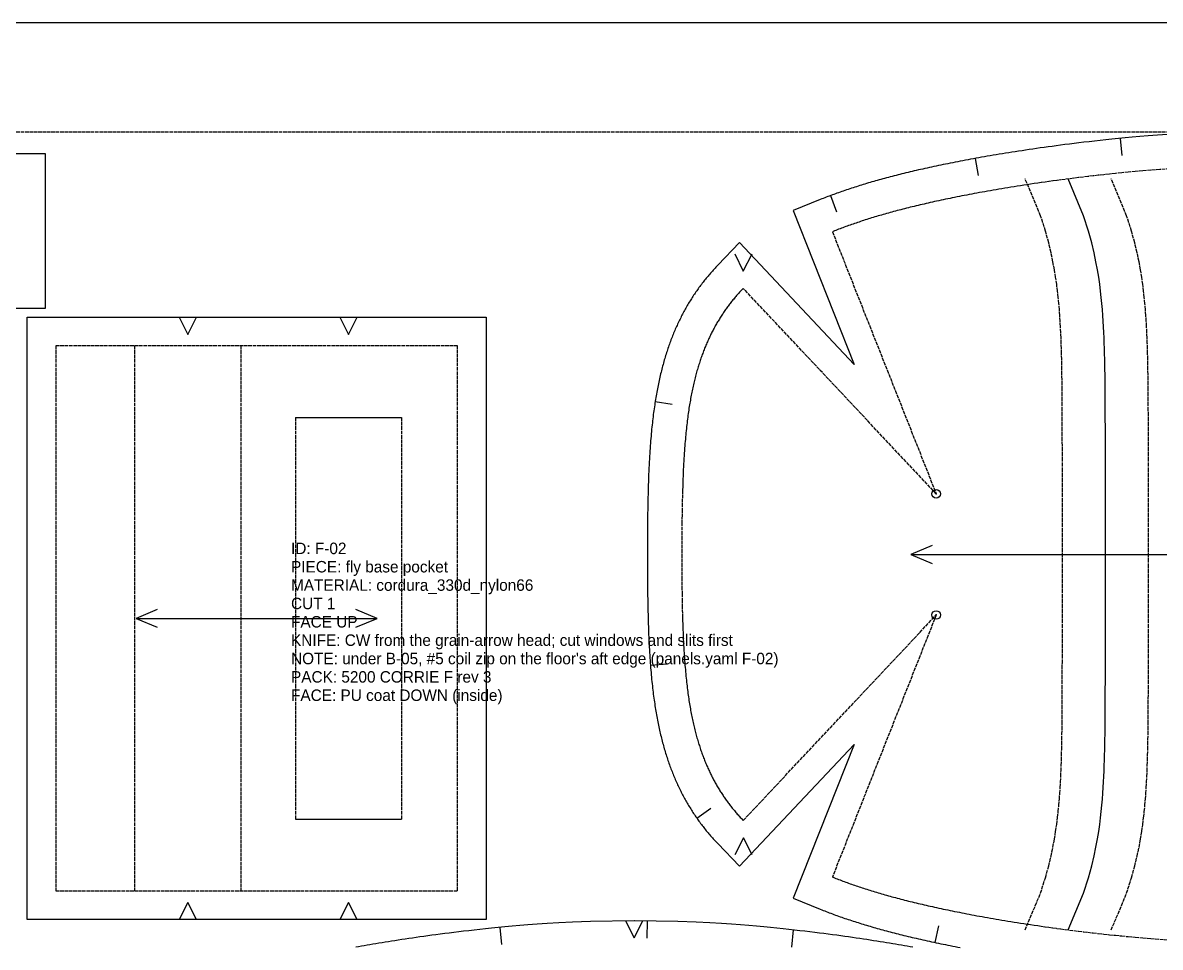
# Model space of a CAD drawing. Header units: millimetres. Extents: x 0 to 8058, y -22 to 1524.
# Drawn here: x 4574.2 to 4970.7, y 1201.7 to 1524 of the extents above; entities that cross this region are included whole.
import ezdxf

# ---------------------------------------------------------------- set-up
doc = ezdxf.new("R2010")
doc.units = ezdxf.units.MM
doc.linetypes.add('DASHED', pattern=[1.524, 1.27, -0.254])
for name, color, linetype in [('CUT', 7, 'Continuous'), ('DRILL', 4, 'Continuous'), ('GRAIN', 5, 'Continuous'), ('INTERNAL', 6, 'Continuous'), ('NOTCH', 1, 'Continuous'), ('SEW', 3, 'Continuous'), ('TEXT', 2, 'Continuous')]:
    doc.layers.add(name, color=color, linetype=linetype)

msp = doc.modelspace()

# ---------------------------------------------------------------- linework, layer by layer
at = {"layer": 'CUT'}
for points in [[(4973.2, 1485), (4969.68, 1484.76), (4966.52, 1484.52), (4963.62, 1484.29), (4960.94, 1484.06), (4958.44, 1483.83), (4956.08, 1483.61), (4953.85, 1483.39), (4951.73, 1483.17), (4949.7, 1482.95), (4947.76, 1482.74), (4945.89, 1482.53), (4944.1, 1482.32), (4942.36, 1482.11), (4940.68, 1481.91), (4939.06, 1481.71), (4937.48, 1481.5), (4935.95, 1481.31), (4934.46, 1481.11), (4933, 1480.91), (4931.59, 1480.72), (4930.2, 1480.53), (4928.85, 1480.34), (4927.53, 1480.15), (4926.24, 1479.96), (4924.97, 1479.77), (4923.73, 1479.59), (4922.51, 1479.4), (4921.32, 1479.22), (4920.14, 1479.04), (4918.99, 1478.86), (4917.86, 1478.68), (4916.75, 1478.5), (4915.65, 1478.32), (4914.57, 1478.14), (4913.51, 1477.97), (4912.47, 1477.79), (4911.44, 1477.62), (4910.42, 1477.44), (4909.42, 1477.27), (4908.43, 1477.09), (4907.46, 1476.92), (4906.5, 1476.75), (4905.55, 1476.58), (4904.61, 1476.41), (4903.69, 1476.23), (4902.77, 1476.06), (4901.87, 1475.89), (4900.98, 1475.72), (4900.1, 1475.55), (4899.22, 1475.38), (4898.36, 1475.21), (4897.51, 1475.04), (4896.66, 1474.87), (4895.83, 1474.7), (4895, 1474.54), (4894.18, 1474.37), (4893.37, 1474.2), (4892.57, 1474.03), (4891.77, 1473.86), (4890.99, 1473.69), (4890.21, 1473.52), (4889.43, 1473.35), (4888.67, 1473.18), (4887.91, 1473.01), (4887.16, 1472.84), (4886.41, 1472.67), (4885.67, 1472.5), (4884.94, 1472.33), (4884.21, 1472.16), (4883.49, 1471.99), (4882.78, 1471.82), (4882.07, 1471.65), (4881.37, 1471.48), (4880.67, 1471.31), (4879.98, 1471.13), (4879.29, 1470.96), (4878.61, 1470.79), (4877.93, 1470.61), (4877.26, 1470.44), (4876.6, 1470.27), (4875.93, 1470.09), (4875.28, 1469.92), (4874.63, 1469.74), (4873.98, 1469.56), (4873.34, 1469.39), (4872.7, 1469.21), (4872.06, 1469.03), (4871.43, 1468.85), (4870.81, 1468.68), (4870.19, 1468.5), (4869.57, 1468.32), (4868.96, 1468.14), (4868.35, 1467.95), (4867.74, 1467.77), (4867.14, 1467.59), (4866.55, 1467.41), (4865.95, 1467.22), (4865.36, 1467.04), (4864.78, 1466.85), (4864.19, 1466.67), (4863.62, 1466.48), (4863.04, 1466.29), (4862.47, 1466.1), (4861.9, 1465.91), (4861.34, 1465.72), (4860.77, 1465.53), (4860.22, 1465.34), (4859.66, 1465.15), (4859.11, 1464.96), (4858.56, 1464.76), (4858.02, 1464.57), (4857.47, 1464.37), (4856.93, 1464.18), (4856.4, 1463.98), (4855.86, 1463.78), (4855.33, 1463.58), (4854.81, 1463.38), (4854.28, 1463.18), (4853.76, 1462.98), (4853.24, 1462.77), (4852.73, 1462.57), (4852.21, 1462.36), (4842.73, 1458.53), (4863.98, 1404.88), (4824.09, 1447.38), (4816.47, 1439.48), (4816.15, 1439.15), (4815.83, 1438.81), (4815.52, 1438.47), (4815.2, 1438.13), (4814.89, 1437.79), (4814.58, 1437.44), (4814.28, 1437.1), (4813.97, 1436.75), (4813.67, 1436.4), (4813.37, 1436.05), (4813.07, 1435.69), (4812.78, 1435.34), (4812.48, 1434.98), (4812.19, 1434.62), (4811.9, 1434.26), (4811.61, 1433.9), (4811.33, 1433.53), (4811.05, 1433.16), (4810.76, 1432.79), (4810.49, 1432.42), (4810.21, 1432.05), (4809.93, 1431.67), (4809.66, 1431.29), (4809.39, 1430.91), (4809.12, 1430.53), (4808.86, 1430.15), (4808.59, 1429.76), (4808.33, 1429.37), (4808.07, 1428.98), (4807.81, 1428.59), (4807.56, 1428.2), (4807.3, 1427.8), (4807.05, 1427.4), (4806.8, 1427), (4806.56, 1426.6), (4806.31, 1426.19), (4806.07, 1425.78), (4805.83, 1425.37), (4805.59, 1424.96), (4805.35, 1424.55), (4805.12, 1424.13), (4804.89, 1423.71), (4804.66, 1423.29), (4804.43, 1422.87), (4804.21, 1422.44), (4803.98, 1422.01), (4803.76, 1421.58), (4803.55, 1421.15), (4803.33, 1420.71), (4803.11, 1420.28), (4802.9, 1419.84), (4802.69, 1419.39), (4802.49, 1418.95), (4802.28, 1418.5), (4802.08, 1418.05), (4801.87, 1417.6), (4801.68, 1417.15), (4801.48, 1416.69), (4801.28, 1416.23), (4801.09, 1415.77), (4800.9, 1415.3), (4800.71, 1414.83), (4800.53, 1414.36), (4800.34, 1413.89), (4800.16, 1413.41), (4799.98, 1412.93), (4799.8, 1412.45), (4799.63, 1411.97), (4799.45, 1411.48), (4799.28, 1410.99), (4799.11, 1410.49), (4798.95, 1410), (4798.78, 1409.5), (4798.62, 1409), (4798.46, 1408.49), (4798.3, 1407.98), (4798.14, 1407.47), (4797.99, 1406.95), (4797.84, 1406.43), (4797.69, 1405.91), (4797.54, 1405.38), (4797.39, 1404.85), (4797.25, 1404.32), (4797.11, 1403.78), (4796.97, 1403.24), (4796.83, 1402.69), (4796.69, 1402.14), (4796.56, 1401.59), (4796.43, 1401.03), (4796.3, 1400.46), (4796.17, 1399.9), (4796.04, 1399.32), (4795.92, 1398.75), (4795.79, 1398.17), (4795.67, 1397.58), (4795.56, 1396.99), (4795.44, 1396.39), (4795.33, 1395.79), (4795.21, 1395.18), (4795.1, 1394.57), (4794.99, 1393.95), (4794.89, 1393.32), (4794.78, 1392.69), (4794.68, 1392.05), (4794.58, 1391.41), (4794.48, 1390.75), (4794.38, 1390.09), (4794.29, 1389.43), (4794.19, 1388.75), (4794.1, 1388.07), (4794.01, 1387.37), (4793.92, 1386.67), (4793.84, 1385.96), (4793.75, 1385.24), (4793.67, 1384.51), (4793.59, 1383.77), (4793.51, 1383.02), (4793.43, 1382.26), (4793.36, 1381.48), (4793.28, 1380.69), (4793.21, 1379.89), (4793.14, 1379.07), (4793.07, 1378.24), (4793.01, 1377.39), (4792.94, 1376.52), (4792.88, 1375.63), (4792.82, 1374.73), (4792.76, 1373.8), (4792.7, 1372.85), (4792.64, 1371.87), (4792.59, 1370.87), (4792.53, 1369.83), (4792.48, 1368.76), (4792.43, 1367.65), (4792.38, 1366.5), (4792.34, 1365.31), (4792.29, 1364.06), (4792.25, 1362.74), (4792.21, 1361.35), (4792.17, 1359.88), (4792.13, 1358.3), (4792.09, 1356.58), (4792.05, 1354.68), (4792.02, 1352.53), (4791.99, 1349.98), (4791.96, 1346.65), (4791.93, 1338.66), (4791.96, 1330.67), (4791.99, 1327.34), (4792.02, 1324.79), (4792.05, 1322.64), (4792.09, 1320.74), (4792.13, 1319.02), (4792.17, 1317.44), (4792.21, 1315.96), (4792.25, 1314.57), (4792.29, 1313.26), (4792.34, 1312.01), (4792.38, 1310.81), (4792.43, 1309.66), (4792.48, 1308.56), (4792.53, 1307.49), (4792.59, 1306.45), (4792.64, 1305.44), (4792.7, 1304.47), (4792.76, 1303.52), (4792.82, 1302.59), (4792.88, 1301.68), (4792.94, 1300.8), (4793.01, 1299.93), (4793.07, 1299.08), (4793.14, 1298.25), (4793.21, 1297.43), (4793.28, 1296.62), (4793.36, 1295.84), (4793.43, 1295.06), (4793.51, 1294.3), (4793.59, 1293.54), (4793.67, 1292.8), (4793.75, 1292.07), (4793.84, 1291.35), (4793.92, 1290.64), (4794.01, 1289.94), (4794.1, 1289.25), (4794.19, 1288.57), (4794.29, 1287.89), (4794.38, 1287.22), (4794.48, 1286.56), (4794.58, 1285.91), (4794.68, 1285.27), (4794.78, 1284.63), (4794.89, 1283.99), (4794.99, 1283.37), (4795.1, 1282.75), (4795.21, 1282.13), (4795.33, 1281.53), (4795.44, 1280.92), (4795.56, 1280.33), (4795.67, 1279.74), (4795.79, 1279.15), (4795.92, 1278.57), (4796.04, 1277.99), (4796.17, 1277.42), (4796.3, 1276.85), (4796.43, 1276.29), (4796.56, 1275.73), (4796.69, 1275.18), (4796.83, 1274.63), (4796.97, 1274.08), (4797.11, 1273.54), (4797.25, 1273), (4797.39, 1272.47), (4797.54, 1271.94), (4797.69, 1271.41), (4797.84, 1270.89), (4797.99, 1270.37), (4798.14, 1269.85), (4798.3, 1269.34), (4798.46, 1268.83), (4798.62, 1268.32), (4798.78, 1267.82), (4798.95, 1267.32), (4799.11, 1266.82), (4799.28, 1266.33), (4799.45, 1265.84), (4799.63, 1265.35), (4799.8, 1264.86), (4799.98, 1264.38), (4800.16, 1263.9), (4800.34, 1263.43), (4800.53, 1262.95), (4800.71, 1262.48), (4800.9, 1262.02), (4801.09, 1261.55), (4801.28, 1261.09), (4801.48, 1260.63), (4801.68, 1260.17), (4801.87, 1259.72), (4802.08, 1259.26), (4802.28, 1258.81), (4802.49, 1258.37), (4802.69, 1257.92), (4802.9, 1257.48), (4803.11, 1257.04), (4803.33, 1256.6), (4803.55, 1256.17), (4803.76, 1255.73), (4803.98, 1255.3), (4804.21, 1254.88), (4804.43, 1254.45), (4804.66, 1254.03), (4804.89, 1253.61), (4805.12, 1253.19), (4805.35, 1252.77), (4805.59, 1252.36), (4805.83, 1251.94), (4806.07, 1251.53), (4806.31, 1251.13), (4806.56, 1250.72), (4806.8, 1250.32), (4807.05, 1249.92), (4807.3, 1249.52), (4807.56, 1249.12), (4807.81, 1248.73), (4808.07, 1248.33), (4808.33, 1247.94), (4808.59, 1247.55), (4808.86, 1247.17), (4809.12, 1246.78), (4809.39, 1246.4), (4809.66, 1246.02), (4809.93, 1245.64), (4810.21, 1245.27), (4810.49, 1244.89), (4810.76, 1244.52), (4811.05, 1244.15), (4811.33, 1243.79), (4811.61, 1243.42), (4811.9, 1243.06), (4812.19, 1242.69), (4812.48, 1242.33), (4812.78, 1241.98), (4813.07, 1241.62), (4813.37, 1241.27), (4813.67, 1240.92), (4813.97, 1240.57), (4814.28, 1240.22), (4814.58, 1239.87), (4814.89, 1239.53), (4815.2, 1239.19), (4815.52, 1238.85), (4815.83, 1238.51), (4816.15, 1238.17), (4816.47, 1237.84), (4824.09, 1229.94), (4863.98, 1272.44), (4842.73, 1218.78), (4852.21, 1214.95), (4852.73, 1214.75), (4853.24, 1214.54), (4853.76, 1214.34), (4854.28, 1214.14), (4854.81, 1213.94), (4855.33, 1213.74), (4855.86, 1213.54), (4856.4, 1213.34), (4856.93, 1213.14), (4857.47, 1212.94), (4858.02, 1212.75), (4858.56, 1212.55), (4859.11, 1212.36), (4859.66, 1212.17), (4860.22, 1211.97), (4860.77, 1211.78), (4861.34, 1211.59), (4861.9, 1211.4), (4862.47, 1211.21), (4863.04, 1211.02), (4863.62, 1210.84), (4864.19, 1210.65), (4864.78, 1210.46), (4865.36, 1210.28), (4865.95, 1210.09), (4866.55, 1209.91), (4867.14, 1209.73), (4867.74, 1209.54), (4868.35, 1209.36), (4868.96, 1209.18), (4869.57, 1209), (4870.19, 1208.82), (4870.81, 1208.64), (4871.43, 1208.46), (4872.06, 1208.28), (4872.7, 1208.11), (4873.34, 1207.93), (4873.98, 1207.75), (4874.63, 1207.58), (4875.28, 1207.4), (4875.93, 1207.22), (4876.6, 1207.05), (4877.26, 1206.88), (4877.93, 1206.7), (4878.61, 1206.53), (4879.29, 1206.36), (4879.98, 1206.18), (4880.67, 1206.01), (4881.37, 1205.84), (4882.07, 1205.67), (4882.78, 1205.5), (4883.49, 1205.32), (4884.21, 1205.15), (4884.94, 1204.98), (4885.67, 1204.81), (4886.41, 1204.64), (4887.16, 1204.47), (4887.91, 1204.3), (4888.67, 1204.13), (4889.43, 1203.96), (4890.21, 1203.8), (4890.99, 1203.63), (4891.77, 1203.46), (4892.57, 1203.29), (4893.37, 1203.12), (4894.18, 1202.95), (4895, 1202.78), (4895.83, 1202.61), (4896.66, 1202.44), (4897.51, 1202.27), (4898.36, 1202.1), (4899.22, 1201.93), (4900.1, 1201.76), (4900.98, 1201.59)], [(4884.44, 1201.69), (4883.48, 1201.86), (4882.51, 1202.04), (4881.52, 1202.21), (4880.52, 1202.38), (4879.5, 1202.56), (4878.47, 1202.73), (4877.43, 1202.91), (4876.37, 1203.09), (4875.29, 1203.26), (4874.19, 1203.44), (4873.08, 1203.62), (4871.95, 1203.8), (4870.8, 1203.98), (4869.62, 1204.16), (4868.43, 1204.35), (4867.21, 1204.53), (4865.97, 1204.72), (4864.7, 1204.9), (4863.41, 1205.09), (4862.09, 1205.28), (4860.74, 1205.47), (4859.35, 1205.66), (4857.94, 1205.86), (4856.48, 1206.05), (4854.99, 1206.25), (4853.46, 1206.45), (4851.88, 1206.65), (4850.26, 1206.85), (4848.58, 1207.05), (4846.84, 1207.26), (4845.05, 1207.47), (4843.18, 1207.68), (4841.24, 1207.89), (4839.21, 1208.11), (4837.09, 1208.33), (4834.86, 1208.55), (4832.5, 1208.78), (4830, 1209), (4827.32, 1209.23), (4824.42, 1209.47), (4821.26, 1209.7), (4817.74, 1209.94), (4813.72, 1210.19), (4808.92, 1210.44), (4802.59, 1210.69), (4787.48, 1210.94), (4787.28, 1210.94), (4772.17, 1210.69), (4765.83, 1210.44), (4761.04, 1210.19), (4757.02, 1209.94), (4753.5, 1209.7), (4750.33, 1209.47), (4747.44, 1209.23), (4744.76, 1209), (4742.26, 1208.78), (4739.9, 1208.55), (4737.67, 1208.33), (4735.54, 1208.11), (4733.52, 1207.89), (4731.58, 1207.68), (4729.71, 1207.47), (4727.91, 1207.26), (4726.18, 1207.05), (4724.5, 1206.85), (4722.88, 1206.65), (4721.3, 1206.45), (4719.77, 1206.25), (4718.27, 1206.05), (4716.82, 1205.86), (4715.4, 1205.66), (4714.02, 1205.47), (4712.67, 1205.28), (4711.35, 1205.09), (4710.05, 1204.9), (4708.79, 1204.72), (4707.55, 1204.53), (4706.33, 1204.35), (4705.13, 1204.16), (4703.96, 1203.98), (4702.81, 1203.8), (4701.68, 1203.62), (4700.56, 1203.44), (4699.47, 1203.26), (4698.39, 1203.09), (4697.33, 1202.91), (4696.28, 1202.73), (4695.25, 1202.56), (4694.24, 1202.38), (4693.24, 1202.21), (4692.25, 1202.04), (4691.28, 1201.86), (4690.32, 1201.69)]]:
    msp.add_lwpolyline(points, dxfattribs=at)
for points in [[(4038.88, 1424.36), (4038.88, 1478.36), (4582.1, 1478.36), (4582.1, 1424.36)], [(4575.75, 1421.36), (4735.75, 1421.36), (4735.75, 1211.36), (4575.75, 1211.36)]]:
    msp.add_lwpolyline(points, close=True, dxfattribs=at)
at = {"layer": 'DRILL'}
for centre in [(4892.59, 1359.79), (4892.59, 1317.53)]:
    msp.add_circle(centre, 1.5, dxfattribs=at)
for p in [(4892.59, 1359.79), (4892.59, 1317.53)]:
    msp.add_point(p, dxfattribs=at)
at = {"layer": 'GRAIN'}
for points in [[(4891.15, 1341.77), (4883.78, 1338.66), (4891.15, 1335.54)], [(4883.78, 1338.66), (5123.34, 1338.66)], [(4621.11, 1319.47), (4613.75, 1316.36), (4621.11, 1313.24)], [(4613.75, 1316.36), (4697.75, 1316.36)], [(4690.38, 1313.24), (4697.75, 1316.36), (4690.38, 1319.47)]]:
    msp.add_lwpolyline(points, dxfattribs=at)
at = {"layer": 'INTERNAL', "linetype": 'CONTINUOUS'}
for points in [[(4938.61, 1207.76), (4943.97, 1220.58), (4945.68, 1225.93), (4946.81, 1230.05), (4947.64, 1233.53), (4948.29, 1236.63), (4948.81, 1239.44), (4949.23, 1242.05), (4949.59, 1244.51), (4949.88, 1246.85), (4950.13, 1249.08), (4950.35, 1251.24), (4950.53, 1253.33), (4950.68, 1255.37), (4950.81, 1257.37), (4950.93, 1259.32), (4951.02, 1261.25), (4951.11, 1263.15), (4951.18, 1265.02), (4951.24, 1266.88), (4951.29, 1268.72), (4951.33, 1270.55), (4951.37, 1272.37), (4951.4, 1274.18), (4951.43, 1275.97), (4951.45, 1277.77), (4951.47, 1279.55), (4951.49, 1281.34), (4951.5, 1283.11), (4951.51, 1284.89), (4951.52, 1286.66), (4951.53, 1288.43), (4951.54, 1290.2), (4951.54, 1291.97), (4951.55, 1293.73), (4951.55, 1295.5), (4951.55, 1297.26), (4951.55, 1299.02), (4951.56, 1300.79), (4951.56, 1302.55), (4951.56, 1304.31), (4951.56, 1306.07), (4951.56, 1307.83), (4951.56, 1309.6), (4951.56, 1311.36), (4951.56, 1313.12), (4951.56, 1314.88), (4951.56, 1316.64), (4951.56, 1318.4), (4951.56, 1320.16), (4951.56, 1321.93), (4951.56, 1323.69), (4951.56, 1325.45), (4951.56, 1327.21), (4951.56, 1328.97), (4951.56, 1330.73), (4951.56, 1332.49), (4951.56, 1334.25), (4951.56, 1336.02), (4951.56, 1337.78), (4951.56, 1339.54), (4951.56, 1341.3), (4951.56, 1343.06), (4951.56, 1344.82), (4951.56, 1346.58), (4951.56, 1348.35), (4951.56, 1350.11), (4951.56, 1351.87), (4951.56, 1353.63), (4951.56, 1355.39), (4951.56, 1357.15), (4951.56, 1358.91), (4951.56, 1360.67), (4951.56, 1362.44), (4951.56, 1364.2), (4951.56, 1365.96), (4951.56, 1367.72), (4951.56, 1369.48), (4951.56, 1371.24), (4951.56, 1373.01), (4951.56, 1374.77), (4951.56, 1376.53), (4951.55, 1378.29), (4951.55, 1380.06), (4951.55, 1381.82), (4951.55, 1383.58), (4951.54, 1385.35), (4951.54, 1387.12), (4951.53, 1388.88), (4951.52, 1390.65), (4951.51, 1392.43), (4951.5, 1394.2), (4951.49, 1395.98), (4951.47, 1397.76), (4951.45, 1399.55), (4951.43, 1401.34), (4951.4, 1403.14), (4951.37, 1404.95), (4951.33, 1406.76), (4951.29, 1408.59), (4951.24, 1410.43), (4951.18, 1412.29), (4951.11, 1414.17), (4951.02, 1416.07), (4950.93, 1417.99), (4950.81, 1419.95), (4950.68, 1421.94), (4950.53, 1423.98), (4950.35, 1426.07), (4950.13, 1428.23), (4949.88, 1430.47), (4949.59, 1432.81), (4949.23, 1435.26), (4948.81, 1437.88), (4948.29, 1440.69), (4947.64, 1443.78), (4946.81, 1447.27), (4945.68, 1451.39), (4943.97, 1456.73), (4938.61, 1469.55)], [(4669.25, 1386.36), (4706.25, 1386.36)], [(4669.25, 1246.36), (4706.25, 1246.36)]]:
    msp.add_lwpolyline(points, dxfattribs=at)
at = {"layer": 'NOTCH'}
for points in [[(4956.73, 1483.67), (4957.29, 1477.7)], [(4906.21, 1476.7), (4907.28, 1470.79)], [(4855.76, 1463.74), (4857.87, 1458.12)], [(4822.41, 1443.42), (4825.38, 1437.41), (4828.41, 1443.4)], [(4628.75, 1421.36), (4631.75, 1415.36), (4634.75, 1421.36)], [(4684.75, 1421.36), (4687.75, 1415.36), (4690.75, 1421.36)], [(4794.66, 1391.95), (4800.59, 1391.01)], [(4792.99, 1300.07), (4798.98, 1300.53)], [(4809.14, 1246.76), (4814.06, 1250.2)], [(4828.42, 1233.92), (4825.39, 1239.9), (4822.42, 1233.89)], [(4634.75, 1211.36), (4631.75, 1217.36), (4628.75, 1211.36)], [(4690.75, 1211.36), (4687.75, 1217.36), (4684.75, 1211.36)], [(4784.37, 1210.94), (4787.37, 1204.94), (4790.37, 1210.94)], [(4791.81, 1210.87), (4791.71, 1204.87)], [(4892.27, 1203.35), (4893.52, 1209.22)], [(4740.54, 1208.61), (4741.11, 1202.64)], [(4842.8, 1207.72), (4842.14, 1201.76)]]:
    msp.add_lwpolyline(points, dxfattribs=at)
at = {"layer": 'SEW', "linetype": 'DASHED'}
for points in [[(4973.97, 1473.03), (4970.54, 1472.79), (4967.45, 1472.56), (4964.62, 1472.33), (4962, 1472.11), (4959.55, 1471.88), (4957.24, 1471.66), (4955.06, 1471.45), (4952.98, 1471.23), (4950.99, 1471.02), (4949.09, 1470.81), (4947.26, 1470.61), (4945.5, 1470.4), (4943.8, 1470.2), (4942.15, 1470), (4940.56, 1469.8), (4939.01, 1469.6), (4937.51, 1469.41), (4936.04, 1469.21), (4934.62, 1469.02), (4933.22, 1468.83), (4931.87, 1468.64), (4930.54, 1468.46), (4929.24, 1468.27), (4927.97, 1468.09), (4926.73, 1467.9), (4925.51, 1467.72), (4924.32, 1467.54), (4923.15, 1467.36), (4922, 1467.18), (4920.87, 1467.01), (4919.76, 1466.83), (4918.66, 1466.65), (4917.59, 1466.48), (4916.53, 1466.31), (4915.49, 1466.13), (4914.47, 1465.96), (4913.46, 1465.79), (4912.47, 1465.62), (4911.49, 1465.45), (4910.52, 1465.28), (4909.57, 1465.11), (4908.63, 1464.94), (4907.7, 1464.77), (4906.79, 1464.6), (4905.88, 1464.44), (4904.99, 1464.27), (4904.11, 1464.1), (4903.24, 1463.94), (4902.38, 1463.77), (4901.53, 1463.61), (4900.69, 1463.44), (4899.85, 1463.28), (4899.03, 1463.11), (4898.22, 1462.95), (4897.41, 1462.78), (4896.62, 1462.62), (4895.83, 1462.45), (4895.05, 1462.29), (4894.28, 1462.12), (4893.52, 1461.96), (4892.76, 1461.8), (4892.01, 1461.63), (4891.27, 1461.47), (4890.54, 1461.3), (4889.81, 1461.14), (4889.09, 1460.98), (4888.38, 1460.81), (4887.67, 1460.65), (4886.97, 1460.48), (4886.27, 1460.32), (4885.58, 1460.15), (4884.9, 1459.99), (4884.23, 1459.82), (4883.55, 1459.66), (4882.89, 1459.49), (4882.23, 1459.33), (4881.58, 1459.16), (4880.93, 1458.99), (4880.28, 1458.83), (4879.65, 1458.66), (4879.01, 1458.49), (4878.39, 1458.33), (4877.76, 1458.16), (4877.14, 1457.99), (4876.53, 1457.82), (4875.92, 1457.65), (4875.32, 1457.48), (4874.72, 1457.31), (4874.12, 1457.14), (4873.53, 1456.97), (4872.95, 1456.8), (4872.37, 1456.63), (4871.79, 1456.46), (4871.22, 1456.29), (4870.65, 1456.11), (4870.08, 1455.94), (4869.52, 1455.77), (4868.97, 1455.59), (4868.41, 1455.42), (4867.86, 1455.24), (4867.32, 1455.06), (4866.78, 1454.89), (4866.24, 1454.71), (4865.71, 1454.53), (4865.18, 1454.36), (4864.65, 1454.18), (4864.13, 1454), (4863.61, 1453.82), (4863.09, 1453.64), (4862.58, 1453.46), (4862.07, 1453.27), (4861.57, 1453.09), (4861.06, 1452.91), (4860.56, 1452.72), (4860.07, 1452.54), (4859.58, 1452.36), (4859.09, 1452.17), (4858.6, 1451.98), (4858.12, 1451.8), (4857.64, 1451.61), (4857.16, 1451.42), (4856.69, 1451.23), (4856.42, 1451.12), (4892.59, 1359.79), (4825.36, 1431.41), (4825.13, 1431.17), (4824.86, 1430.89), (4824.59, 1430.61), (4824.33, 1430.32), (4824.06, 1430.04), (4823.8, 1429.75), (4823.54, 1429.46), (4823.29, 1429.17), (4823.03, 1428.88), (4822.78, 1428.58), (4822.52, 1428.29), (4822.27, 1427.99), (4822.03, 1427.69), (4821.78, 1427.39), (4821.53, 1427.09), (4821.29, 1426.79), (4821.05, 1426.48), (4820.81, 1426.18), (4820.57, 1425.87), (4820.34, 1425.56), (4820.11, 1425.25), (4819.87, 1424.93), (4819.64, 1424.62), (4819.41, 1424.3), (4819.19, 1423.98), (4818.96, 1423.66), (4818.74, 1423.34), (4818.52, 1423.02), (4818.3, 1422.69), (4818.08, 1422.37), (4817.87, 1422.04), (4817.65, 1421.71), (4817.44, 1421.37), (4817.23, 1421.04), (4817.02, 1420.7), (4816.81, 1420.36), (4816.61, 1420.02), (4816.4, 1419.68), (4816.2, 1419.34), (4816, 1418.99), (4815.8, 1418.64), (4815.6, 1418.29), (4815.41, 1417.94), (4815.22, 1417.58), (4815.02, 1417.22), (4814.83, 1416.86), (4814.64, 1416.5), (4814.46, 1416.14), (4814.27, 1415.77), (4814.09, 1415.4), (4813.91, 1415.03), (4813.73, 1414.66), (4813.55, 1414.28), (4813.37, 1413.9), (4813.2, 1413.52), (4813.03, 1413.14), (4812.85, 1412.76), (4812.68, 1412.37), (4812.52, 1411.98), (4812.35, 1411.58), (4812.18, 1411.19), (4812.02, 1410.79), (4811.86, 1410.39), (4811.7, 1409.98), (4811.54, 1409.57), (4811.38, 1409.16), (4811.23, 1408.75), (4811.08, 1408.33), (4810.92, 1407.91), (4810.77, 1407.49), (4810.62, 1407.07), (4810.48, 1406.64), (4810.33, 1406.21), (4810.19, 1405.77), (4810.05, 1405.33), (4809.91, 1404.89), (4809.77, 1404.44), (4809.63, 1404), (4809.5, 1403.54), (4809.36, 1403.09), (4809.23, 1402.62), (4809.1, 1402.16), (4808.97, 1401.69), (4808.84, 1401.22), (4808.72, 1400.74), (4808.59, 1400.26), (4808.47, 1399.78), (4808.35, 1399.29), (4808.23, 1398.79), (4808.11, 1398.3), (4807.99, 1397.79), (4807.88, 1397.28), (4807.77, 1396.77), (4807.65, 1396.25), (4807.54, 1395.73), (4807.44, 1395.2), (4807.33, 1394.66), (4807.22, 1394.12), (4807.12, 1393.58), (4807.02, 1393.03), (4806.92, 1392.47), (4806.82, 1391.9), (4806.72, 1391.33), (4806.63, 1390.75), (4806.53, 1390.17), (4806.44, 1389.58), (4806.35, 1388.98), (4806.26, 1388.37), (4806.17, 1387.75), (4806.08, 1387.13), (4806, 1386.5), (4805.91, 1385.85), (4805.83, 1385.2), (4805.75, 1384.54), (4805.67, 1383.87), (4805.6, 1383.19), (4805.52, 1382.49), (4805.45, 1381.79), (4805.37, 1381.07), (4805.3, 1380.34), (4805.23, 1379.6), (4805.17, 1378.84), (4805.1, 1378.06), (4805.03, 1377.28), (4804.97, 1376.47), (4804.91, 1375.64), (4804.85, 1374.8), (4804.79, 1373.93), (4804.73, 1373.05), (4804.68, 1372.13), (4804.62, 1371.2), (4804.57, 1370.23), (4804.52, 1369.23), (4804.47, 1368.2), (4804.42, 1367.13), (4804.37, 1366.02), (4804.33, 1364.86), (4804.28, 1363.64), (4804.24, 1362.36), (4804.2, 1361.01), (4804.16, 1359.57), (4804.12, 1358.02), (4804.09, 1356.34), (4804.05, 1354.47), (4804.02, 1352.36), (4803.99, 1349.84), (4803.96, 1346.57), (4803.93, 1338.66), (4803.96, 1330.75), (4803.99, 1327.47), (4804.02, 1324.96), (4804.05, 1322.84), (4804.09, 1320.98), (4804.12, 1319.29), (4804.16, 1317.75), (4804.2, 1316.31), (4804.24, 1314.95), (4804.28, 1313.67), (4804.33, 1312.46), (4804.37, 1311.3), (4804.42, 1310.19), (4804.47, 1309.12), (4804.52, 1308.08), (4804.57, 1307.09), (4804.62, 1306.12), (4804.68, 1305.18), (4804.73, 1304.27), (4804.79, 1303.38), (4804.85, 1302.52), (4804.91, 1301.67), (4804.97, 1300.85), (4805.03, 1300.04), (4805.1, 1299.25), (4805.17, 1298.48), (4805.23, 1297.72), (4805.3, 1296.98), (4805.37, 1296.24), (4805.45, 1295.53), (4805.52, 1294.82), (4805.6, 1294.13), (4805.67, 1293.45), (4805.75, 1292.78), (4805.83, 1292.11), (4805.91, 1291.46), (4806, 1290.82), (4806.08, 1290.19), (4806.17, 1289.56), (4806.26, 1288.95), (4806.35, 1288.34), (4806.44, 1287.74), (4806.53, 1287.15), (4806.63, 1286.56), (4806.72, 1285.98), (4806.82, 1285.41), (4806.92, 1284.85), (4807.02, 1284.29), (4807.12, 1283.74), (4807.22, 1283.19), (4807.33, 1282.65), (4807.44, 1282.12), (4807.54, 1281.59), (4807.65, 1281.06), (4807.77, 1280.55), (4807.88, 1280.03), (4807.99, 1279.52), (4808.11, 1279.02), (4808.23, 1278.52), (4808.35, 1278.03), (4808.47, 1277.54), (4808.59, 1277.05), (4808.72, 1276.57), (4808.84, 1276.1), (4808.97, 1275.62), (4809.1, 1275.16), (4809.23, 1274.69), (4809.36, 1274.23), (4809.5, 1273.77), (4809.63, 1273.32), (4809.77, 1272.87), (4809.91, 1272.43), (4810.05, 1271.98), (4810.19, 1271.54), (4810.33, 1271.11), (4810.48, 1270.68), (4810.62, 1270.25), (4810.77, 1269.82), (4810.92, 1269.4), (4811.08, 1268.98), (4811.23, 1268.57), (4811.38, 1268.15), (4811.54, 1267.74), (4811.7, 1267.33), (4811.86, 1266.93), (4812.02, 1266.53), (4812.18, 1266.13), (4812.35, 1265.73), (4812.52, 1265.34), (4812.68, 1264.95), (4812.85, 1264.56), (4813.03, 1264.18), (4813.2, 1263.79), (4813.37, 1263.41), (4813.55, 1263.03), (4813.73, 1262.66), (4813.91, 1262.28), (4814.09, 1261.91), (4814.27, 1261.54), (4814.46, 1261.18), (4814.64, 1260.81), (4814.83, 1260.45), (4815.02, 1260.09), (4815.22, 1259.74), (4815.41, 1259.38), (4815.6, 1259.03), (4815.8, 1258.68), (4816, 1258.33), (4816.2, 1257.98), (4816.4, 1257.64), (4816.61, 1257.29), (4816.81, 1256.95), (4817.02, 1256.61), (4817.23, 1256.28), (4817.44, 1255.94), (4817.65, 1255.61), (4817.87, 1255.28), (4818.08, 1254.95), (4818.3, 1254.62), (4818.52, 1254.3), (4818.74, 1253.97), (4818.96, 1253.65), (4819.19, 1253.33), (4819.41, 1253.01), (4819.64, 1252.7), (4819.87, 1252.38), (4820.11, 1252.07), (4820.34, 1251.76), (4820.57, 1251.45), (4820.81, 1251.14), (4821.05, 1250.83), (4821.29, 1250.53), (4821.53, 1250.22), (4821.78, 1249.92), (4822.03, 1249.62), (4822.27, 1249.32), (4822.52, 1249.03), (4822.78, 1248.73), (4823.03, 1248.44), (4823.29, 1248.15), (4823.54, 1247.86), (4823.8, 1247.57), (4824.06, 1247.28), (4824.33, 1246.99), (4824.59, 1246.71), (4824.86, 1246.42), (4825.13, 1246.14), (4825.36, 1245.9), (4892.59, 1317.53), (4856.42, 1226.19), (4856.69, 1226.09), (4857.16, 1225.9), (4857.64, 1225.71), (4858.12, 1225.52), (4858.6, 1225.33), (4859.09, 1225.15), (4859.58, 1224.96), (4860.07, 1224.78), (4860.56, 1224.59), (4861.06, 1224.41), (4861.57, 1224.22), (4862.07, 1224.04), (4862.58, 1223.86), (4863.09, 1223.68), (4863.61, 1223.5), (4864.13, 1223.32), (4864.65, 1223.14), (4865.18, 1222.96), (4865.71, 1222.78), (4866.24, 1222.6), (4866.78, 1222.43), (4867.32, 1222.25), (4867.86, 1222.08), (4868.41, 1221.9), (4868.97, 1221.72), (4869.52, 1221.55), (4870.08, 1221.38), (4870.65, 1221.2), (4871.22, 1221.03), (4871.79, 1220.86), (4872.37, 1220.69), (4872.95, 1220.51), (4873.53, 1220.34), (4874.12, 1220.17), (4874.72, 1220), (4875.32, 1219.83), (4875.92, 1219.66), (4876.53, 1219.5), (4877.14, 1219.33), (4877.76, 1219.16), (4878.39, 1218.99), (4879.01, 1218.82), (4879.65, 1218.66), (4880.28, 1218.49), (4880.93, 1218.32), (4881.58, 1218.16), (4882.23, 1217.99), (4882.89, 1217.82), (4883.55, 1217.66), (4884.23, 1217.49), (4884.9, 1217.33), (4885.58, 1217.16), (4886.27, 1217), (4886.97, 1216.83), (4887.67, 1216.67), (4888.38, 1216.5), (4889.09, 1216.34), (4889.81, 1216.18), (4890.54, 1216.01), (4891.27, 1215.85), (4892.01, 1215.68), (4892.76, 1215.52), (4893.52, 1215.36), (4894.28, 1215.19), (4895.05, 1215.03), (4895.83, 1214.86), (4896.62, 1214.7), (4897.41, 1214.53), (4898.22, 1214.37), (4899.03, 1214.21), (4899.85, 1214.04), (4900.69, 1213.88), (4901.53, 1213.71), (4902.38, 1213.54), (4903.24, 1213.38), (4904.11, 1213.21), (4904.99, 1213.05), (4905.88, 1212.88), (4906.79, 1212.71), (4907.7, 1212.54), (4908.63, 1212.38), (4909.57, 1212.21), (4910.52, 1212.04), (4911.49, 1211.87), (4912.47, 1211.7), (4913.46, 1211.53), (4914.47, 1211.36), (4915.49, 1211.18), (4916.53, 1211.01), (4917.59, 1210.84), (4918.66, 1210.66), (4919.76, 1210.49), (4920.87, 1210.31), (4922, 1210.13), (4923.15, 1209.95), (4924.32, 1209.77), (4925.51, 1209.59), (4926.73, 1209.41), (4927.97, 1209.23), (4929.24, 1209.04), (4930.54, 1208.86), (4931.87, 1208.67), (4933.22, 1208.48), (4934.62, 1208.29), (4936.04, 1208.1), (4937.51, 1207.91), (4939.01, 1207.71), (4940.56, 1207.52), (4942.15, 1207.32), (4943.8, 1207.12), (4945.5, 1206.91), (4947.26, 1206.71), (4949.09, 1206.5), (4950.99, 1206.29), (4952.98, 1206.08), (4955.06, 1205.87), (4957.24, 1205.65), (4959.55, 1205.43), (4962, 1205.21), (4964.62, 1204.98), (4967.45, 1204.76), (4970.54, 1204.53), (4973.97, 1204.29)], [(4923.61, 1207.76), (4928.97, 1220.58), (4930.68, 1225.93), (4931.81, 1230.05), (4932.64, 1233.53), (4933.29, 1236.63), (4933.81, 1239.44), (4934.23, 1242.05), (4934.59, 1244.51), (4934.88, 1246.85), (4935.13, 1249.08), (4935.35, 1251.24), (4935.53, 1253.33), (4935.68, 1255.37), (4935.81, 1257.37), (4935.93, 1259.32), (4936.02, 1261.25), (4936.11, 1263.15), (4936.18, 1265.02), (4936.24, 1266.88), (4936.29, 1268.72), (4936.33, 1270.55), (4936.37, 1272.37), (4936.4, 1274.18), (4936.43, 1275.97), (4936.45, 1277.77), (4936.47, 1279.55), (4936.49, 1281.34), (4936.5, 1283.11), (4936.51, 1284.89), (4936.52, 1286.66), (4936.53, 1288.43), (4936.54, 1290.2), (4936.54, 1291.97), (4936.55, 1293.73), (4936.55, 1295.5), (4936.55, 1297.26), (4936.55, 1299.02), (4936.56, 1300.79), (4936.56, 1302.55), (4936.56, 1304.31), (4936.56, 1306.07), (4936.56, 1307.83), (4936.56, 1309.6), (4936.56, 1311.36), (4936.56, 1313.12), (4936.56, 1314.88), (4936.56, 1316.64), (4936.56, 1318.4), (4936.56, 1320.16), (4936.56, 1321.93), (4936.56, 1323.69), (4936.56, 1325.45), (4936.56, 1327.21), (4936.56, 1328.97), (4936.56, 1330.73), (4936.56, 1332.49), (4936.56, 1334.25), (4936.56, 1336.02), (4936.56, 1337.78), (4936.56, 1339.54), (4936.56, 1341.3), (4936.56, 1343.06), (4936.56, 1344.82), (4936.56, 1346.58), (4936.56, 1348.35), (4936.56, 1350.11), (4936.56, 1351.87), (4936.56, 1353.63), (4936.56, 1355.39), (4936.56, 1357.15), (4936.56, 1358.91), (4936.56, 1360.67), (4936.56, 1362.44), (4936.56, 1364.2), (4936.56, 1365.96), (4936.56, 1367.72), (4936.56, 1369.48), (4936.56, 1371.24), (4936.56, 1373.01), (4936.56, 1374.77), (4936.56, 1376.53), (4936.55, 1378.29), (4936.55, 1380.06), (4936.55, 1381.82), (4936.55, 1383.58), (4936.54, 1385.35), (4936.54, 1387.12), (4936.53, 1388.88), (4936.52, 1390.65), (4936.51, 1392.43), (4936.5, 1394.2), (4936.49, 1395.98), (4936.47, 1397.76), (4936.45, 1399.55), (4936.43, 1401.34), (4936.4, 1403.14), (4936.37, 1404.95), (4936.33, 1406.76), (4936.29, 1408.59), (4936.24, 1410.43), (4936.18, 1412.29), (4936.11, 1414.17), (4936.02, 1416.07), (4935.93, 1417.99), (4935.81, 1419.95), (4935.68, 1421.94), (4935.53, 1423.98), (4935.35, 1426.07), (4935.13, 1428.23), (4934.88, 1430.47), (4934.59, 1432.81), (4934.23, 1435.26), (4933.81, 1437.88), (4933.29, 1440.69), (4932.64, 1443.78), (4931.81, 1447.27), (4930.68, 1451.39), (4928.97, 1456.73), (4923.61, 1469.55)], [(4953.61, 1207.76), (4958.97, 1220.58), (4960.68, 1225.93), (4961.81, 1230.05), (4962.64, 1233.53), (4963.29, 1236.63), (4963.81, 1239.44), (4964.23, 1242.05), (4964.59, 1244.51), (4964.88, 1246.85), (4965.13, 1249.08), (4965.35, 1251.24), (4965.53, 1253.33), (4965.68, 1255.37), (4965.81, 1257.37), (4965.93, 1259.32), (4966.02, 1261.25), (4966.11, 1263.15), (4966.18, 1265.02), (4966.24, 1266.88), (4966.29, 1268.72), (4966.33, 1270.55), (4966.37, 1272.37), (4966.4, 1274.18), (4966.43, 1275.97), (4966.45, 1277.77), (4966.47, 1279.55), (4966.49, 1281.34), (4966.5, 1283.11), (4966.51, 1284.89), (4966.52, 1286.66), (4966.53, 1288.43), (4966.54, 1290.2), (4966.54, 1291.97), (4966.55, 1293.73), (4966.55, 1295.5), (4966.55, 1297.26), (4966.55, 1299.02), (4966.56, 1300.79), (4966.56, 1302.55), (4966.56, 1304.31), (4966.56, 1306.07), (4966.56, 1307.83), (4966.56, 1309.6), (4966.56, 1311.36), (4966.56, 1313.12), (4966.56, 1314.88), (4966.56, 1316.64), (4966.56, 1318.4), (4966.56, 1320.16), (4966.56, 1321.93), (4966.56, 1323.69), (4966.56, 1325.45), (4966.56, 1327.21), (4966.56, 1328.97), (4966.56, 1330.73), (4966.56, 1332.49), (4966.56, 1334.25), (4966.56, 1336.02), (4966.56, 1337.78), (4966.56, 1339.54), (4966.56, 1341.3), (4966.56, 1343.06), (4966.56, 1344.82), (4966.56, 1346.58), (4966.56, 1348.35), (4966.56, 1350.11), (4966.56, 1351.87), (4966.56, 1353.63), (4966.56, 1355.39), (4966.56, 1357.15), (4966.56, 1358.91), (4966.56, 1360.67), (4966.56, 1362.44), (4966.56, 1364.2), (4966.56, 1365.96), (4966.56, 1367.72), (4966.56, 1369.48), (4966.56, 1371.24), (4966.56, 1373.01), (4966.56, 1374.77), (4966.56, 1376.53), (4966.55, 1378.29), (4966.55, 1380.06), (4966.55, 1381.82), (4966.55, 1383.58), (4966.54, 1385.35), (4966.54, 1387.12), (4966.53, 1388.88), (4966.52, 1390.65), (4966.51, 1392.43), (4966.5, 1394.2), (4966.49, 1395.98), (4966.47, 1397.76), (4966.45, 1399.55), (4966.43, 1401.34), (4966.4, 1403.14), (4966.37, 1404.95), (4966.33, 1406.76), (4966.29, 1408.59), (4966.24, 1410.43), (4966.18, 1412.29), (4966.11, 1414.17), (4966.02, 1416.07), (4965.93, 1417.99), (4965.81, 1419.95), (4965.68, 1421.94), (4965.53, 1423.98), (4965.35, 1426.07), (4965.13, 1428.23), (4964.88, 1430.47), (4964.59, 1432.81), (4964.23, 1435.26), (4963.81, 1437.88), (4963.29, 1440.69), (4962.64, 1443.78), (4961.81, 1447.27), (4960.68, 1451.39), (4958.97, 1456.73), (4953.61, 1469.55)], [(4613.25, 1411.36), (4613.25, 1221.36)], [(4650.25, 1411.36), (4650.25, 1221.36)], [(4669.25, 1386.36), (4669.25, 1246.36)], [(4706.25, 1386.36), (4706.25, 1246.36)]]:
    msp.add_lwpolyline(points, dxfattribs=at)
msp.add_lwpolyline([(4585.75, 1411.36), (4585.75, 1221.36), (4725.75, 1221.36), (4725.75, 1411.36)], close=True, dxfattribs=at)
at = {"layer": 'TEXT', "linetype": 'DASHED'}
msp.add_line((0, 1486), (7996.27, 1486), dxfattribs=at)
at = {"layer": 'TEXT'}
msp.add_lwpolyline([(0, 0), (7996.27, 0), (7996.27, 1524), (0, 1524)], close=True, dxfattribs=at)

# ---------------------------------------------------------------- texts
for s, p in [('ID: F-02', (4667.75, 1338.76)), ('PIECE: fly base pocket', (4667.75, 1332.36)), ('MATERIAL: cordura_330d_nylon66', (4667.75, 1325.96)), ('CUT 1', (4667.75, 1319.56)), ('FACE UP', (4667.75, 1313.16)), ('KNIFE: CW from the grain-arrow head; cut windows and slits first', (4667.75, 1306.76)), ("NOTE: under B-05, #5 coil zip on the floor's aft edge (panels.yaml F-02)", (4667.75, 1300.36)), ('PACK: 5200 CORRIE F rev 3', (4667.75, 1293.96)), ('FACE: PU coat DOWN (inside)', (4667.75, 1287.56))]:
    msp.add_text(s, height=4, dxfattribs=at).set_placement(p)

doc.saveas('drawing.dxf')
